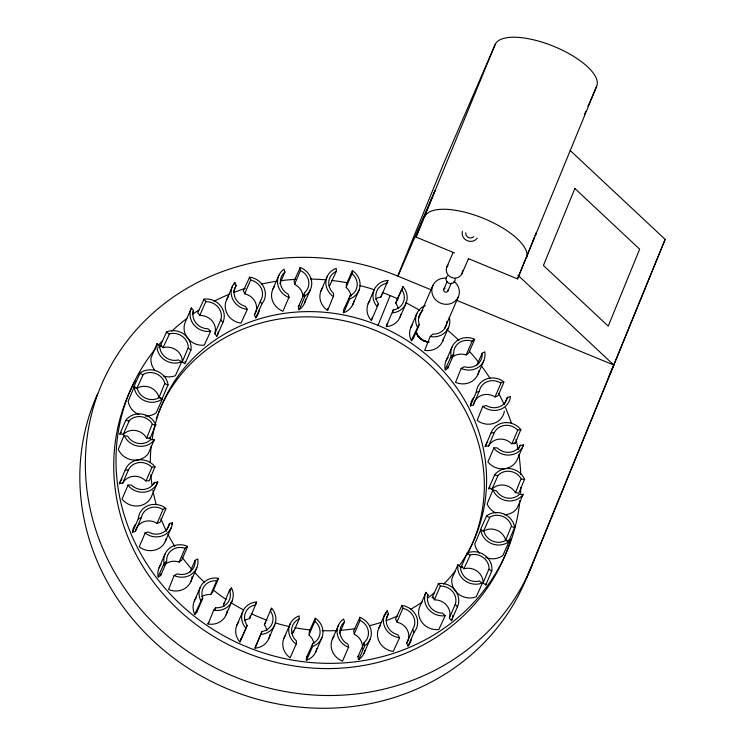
<?xml version="1.0" encoding="UTF-8"?>
<svg xmlns="http://www.w3.org/2000/svg" width="745" height="745" viewBox="0 0 745 745"><rect width="100%" height="100%" fill="white"/><g stroke="black" fill="none" stroke-linecap="round" stroke-linejoin="round"><path stroke-width="1.12" d="M154.886 370.349A17.321 16.045 23.4 0 1 151.039 357.786L157.055 343.631L159.747 346.174A14.416 13.354 23.4 0 0 178.465 359.937L181.715 361.753L175.392 375.685A17.321 16.045 23.4 0 1 163.853 376.16M182.274 361.893L182.292 361.344A14.416 13.354 23.4 0 0 163.574 347.58L160.315 345.764L166.638 331.832A17.321 16.045 23.4 0 1 184.006 334.226A17.321 16.045 23.4 0 1 190.999 349.731L184.974 363.886L182.274 361.893L188.252 347.561A14.416 13.354 23.4 0 0 169.534 333.807L163.015 347.747M483.105 582.99L483.123 582.432A14.416 13.354 23.4 0 0 464.405 568.677L461.146 566.861L467.469 552.92A17.321 16.045 23.4 0 1 484.837 555.323A17.321 16.045 23.4 0 1 491.83 570.828L485.805 584.983L483.105 582.99L489.083 568.659A14.416 13.354 23.4 0 0 470.365 554.904L463.846 568.845M132.387 532.619L138.365 518.455A17.321 16.045 23.4 0 1 148.404 505.473A17.321 16.045 23.4 0 1 165.725 508.22L162.512 509.291A14.416 13.354 23.4 0 0 141.485 517.16L135.422 531.483L132.405 532.237A17.321 16.045 23.4 0 1 135.171 524.741M166.74 529.946L169.497 523.586L172.505 522.832A17.321 16.045 23.4 0 1 162.466 535.813A17.321 16.045 23.4 0 1 145.145 533.075L139.185 546.849A17.321 16.045 23.4 0 0 166.237 538.607M470.337 406.165L476.316 392A17.321 16.045 23.4 0 1 486.355 379.028A17.321 16.045 23.4 0 1 503.685 381.766L500.463 382.837A14.416 13.354 23.4 0 0 479.435 390.706L473.373 405.029L470.356 405.783A17.321 16.045 23.4 0 1 473.746 397.495M291.947 633.334A14.416 13.354 23.4 0 1 292.711 632.924L293.446 630.605M322.911 287.477A17.321 16.045 23.4 0 0 327.297 310.274L327.865 308.421M296.482 644.276L296.361 640.775A14.416 13.354 23.4 0 1 298.671 619.151L299.192 618.909L299.145 615.91A17.321 16.045 23.4 0 0 288.809 628.668A17.321 16.045 23.4 0 0 296.137 644.053L290.178 657.826A17.321 16.045 23.4 0 1 285.782 635.019M333.602 296.724L333.481 293.223A14.416 13.354 23.4 0 1 335.79 271.599L336.312 271.357L336.265 268.358A17.321 16.045 23.4 0 0 325.938 281.116A17.321 16.045 23.4 0 0 333.266 296.501L327.642 310.497M306.223 660.377L306.549 657.258L313.03 643.242A14.416 13.354 23.4 0 0 315.34 621.619L314.893 621.237L315.563 618.341A17.321 16.045 23.4 0 1 322.892 633.716A17.321 16.045 23.4 0 1 312.555 646.483L306.595 660.256A17.321 16.045 23.4 0 0 316.783 648.495M313.98 643.68A14.416 13.354 23.4 0 0 309.38 635.392L309.259 631.89L315.219 618.117M343.343 312.826L343.678 309.706L350.159 295.69A14.416 13.354 23.4 0 0 352.469 274.067L352.012 273.685L352.683 270.789A17.321 16.045 23.4 0 1 360.012 286.173A17.321 16.045 23.4 0 1 349.684 298.931L343.715 312.704A17.321 16.045 23.4 0 0 353.912 300.952M351.1 296.128A14.416 13.354 23.4 0 0 346.5 287.84L346.388 284.339L352.348 270.565M312.183 646.604L312.509 643.475M349.303 299.052L349.638 295.933M157.055 343.631L156.999 344.013A17.321 16.045 23.4 0 0 163.993 359.518A17.321 16.045 23.4 0 0 181.361 361.912L181.715 361.753M457.886 564.729L457.83 565.11A17.321 16.045 23.4 0 0 464.824 580.606A17.321 16.045 23.4 0 0 482.183 583.009L479.296 581.035A14.416 13.354 23.4 0 1 460.578 567.271L457.886 564.729L451.87 578.884A17.321 16.045 23.4 0 0 458.864 594.389A17.321 16.045 23.4 0 0 476.223 596.782L482.546 582.851M485.805 584.983L485.861 584.601A17.321 16.045 23.4 0 0 485.964 583.596M135.422 531.483L135.516 530.934A14.416 13.354 23.4 0 1 135.73 530.123M169.497 523.586L169.394 524.135A14.416 13.354 23.4 0 1 148.367 531.995L144.828 532.815M473.373 405.029L473.475 404.479A14.416 13.354 23.4 0 1 473.95 402.868M482.779 406.36L483.095 406.621A17.321 16.045 23.4 0 0 500.426 409.359A17.321 16.045 23.4 0 0 510.465 396.377L507.345 397.681A14.416 13.354 23.4 0 1 486.317 405.55L482.779 406.36L477.135 420.394A17.321 16.045 23.4 0 0 504.384 411.166M193.532 310.525L193.365 311.056A14.416 13.354 23.4 0 0 207.957 328.75L210.649 331.283L204.288 345.121A17.321 16.045 23.4 0 1 187.926 338.565A17.321 16.045 23.4 0 1 185.3 322.091L191.428 307.974L193.532 310.525L192.61 312.649M214.802 333.695L214.97 333.164A14.416 13.354 23.4 0 0 200.377 315.47L197.686 312.937L204.037 299.099A17.321 16.045 23.4 0 1 220.408 305.655A17.321 16.045 23.4 0 1 223.034 322.129L216.907 336.246L214.802 333.695L220.93 319.391A14.416 13.354 23.4 0 0 206.337 301.697L203.646 299.155M428.058 594.92L427.891 595.451A14.416 13.354 23.4 0 0 442.483 613.144L445.184 615.677L438.824 629.516A17.321 16.045 23.4 0 1 422.452 622.96A17.321 16.045 23.4 0 1 419.835 606.486L425.954 592.368L428.058 594.92L427.146 597.043M449.337 618.08L449.505 617.558A14.416 13.354 23.4 0 0 434.912 599.865L432.212 597.332L438.572 583.493A17.321 16.045 23.4 0 1 454.944 590.049A17.321 16.045 23.4 0 1 457.56 606.523L451.442 620.641L449.337 618.08L455.465 603.785A14.416 13.354 23.4 0 0 440.872 586.091L438.181 583.549M119.265 483.859L125.356 469.722A17.321 16.045 23.4 0 1 138.738 459.842A17.321 16.045 23.4 0 1 154.979 466.715L149.251 480.814L145.564 480.721A14.416 13.354 23.4 0 0 122.804 483.03L119.396 483.496A17.321 16.045 23.4 0 1 121.957 479.175M157.754 481.931L157.633 482.285A17.321 16.045 23.4 0 1 144.241 492.166A17.321 16.045 23.4 0 1 128.01 485.293L122.04 499.075A17.321 16.045 23.4 0 0 138.281 505.948A17.321 16.045 23.4 0 0 151.663 496.058L157.754 481.931L154.215 482.76A14.416 13.354 23.4 0 1 131.455 485.07L127.767 484.976M485.116 446.683L491.197 432.547A17.321 16.045 23.4 0 1 504.579 422.666A17.321 16.045 23.4 0 1 520.82 429.539L515.093 443.638L511.405 443.545A14.416 13.354 23.4 0 0 488.646 445.855L485.237 446.329A17.321 16.045 23.4 0 1 486.597 443.629M523.595 444.756L523.474 445.119A17.321 16.045 23.4 0 1 510.092 454.999A17.321 16.045 23.4 0 1 493.851 448.127L487.891 461.9A17.321 16.045 23.4 0 0 504.123 468.773A17.321 16.045 23.4 0 0 517.514 458.892L523.595 444.756L520.066 445.585A14.416 13.354 23.4 0 1 497.297 447.894L493.609 447.801M238.791 621.898A17.321 16.045 23.4 0 0 239.76 641.818L247.172 625.455L246.837 624.981A14.416 13.354 23.4 0 1 255.004 604.968L255.582 604.875L256.354 602.007A17.321 16.045 23.4 0 0 242.74 611.608L236.78 625.381M244.984 620.268A14.416 13.354 23.4 0 1 249.044 618.75L249.622 618.648L250.394 615.78M370.107 300.328A17.321 16.045 23.4 0 0 371.075 320.257L372.528 317.668L372.183 317.193M375.554 299.155A14.416 13.354 23.4 0 1 380.36 297.18L380.928 297.087L381.71 294.219M240.039 642.115L247.172 625.455M378.488 303.885L377.035 306.474A17.321 16.045 23.4 0 1 374.055 290.038A17.321 16.045 23.4 0 1 387.67 280.437L386.897 283.305L386.32 283.407A14.416 13.354 23.4 0 0 378.153 303.411L378.488 303.885L371.345 320.555M397.709 276.022L443.759 163.257L495.136 44.532A54.888 20.646 22.2 0 1 554.094 46.479A54.888 20.646 22.2 0 1 596.643 86.327L517.514 278.881L468.363 258.636M377.994 325.379L390.175 295.56M454.469 252.918L416.008 237.078L434.95 190.701L397.97 276.162A233.455 216.301 23.4 0 0 100.324 387.53A233.455 216.301 23.4 0 0 234.414 676.674A233.455 216.301 23.4 0 0 532.051 565.306L665.145 239.396L570.111 150.397M416.008 237.078L495.136 44.532M269.159 637.627A17.321 16.045 23.4 0 1 255.19 648.169L261.933 631.527L262.51 631.434A14.416 13.354 23.4 0 0 270.677 611.421L270.342 610.947L271.785 608.358A17.321 16.045 23.4 0 1 274.775 624.794L268.805 638.567M266.906 630.829A14.416 13.354 23.4 0 0 264.717 625.204L264.373 624.72L265.825 622.131M400.978 314.111A17.321 16.045 23.4 0 1 386.506 326.608L387.279 323.74L387.856 323.647M398.063 308.421A14.416 13.354 23.4 0 0 396.023 303.634L396.871 300.272L403.101 286.797A17.321 16.045 23.4 0 1 406.081 303.234L400.121 317.007M254.79 648.197L261.933 631.527M402.831 286.499L401.993 289.861A14.416 13.354 23.4 0 1 393.816 309.864L393.248 309.967L392.466 312.835A17.321 16.045 23.4 0 0 406.081 303.234M517.514 278.881L534.295 237.767M97.502 393.984A233.455 216.301 23.4 0 0 225.493 687.998A233.455 216.301 23.4 0 0 526.538 578.055L665.145 239.396M133.727 387.13L139.986 373.115A17.321 16.045 23.4 0 1 157.167 371.196A17.321 16.045 23.4 0 1 168.053 384.671L162.14 398.836L158.89 397.001A14.416 13.354 23.4 0 0 137.322 388.117L134.025 386.888A17.321 16.045 23.4 0 1 134.864 386.301M145.396 416.073A17.321 16.045 23.4 0 0 156.245 412.767L162.512 398.743L158.918 397.765A14.416 13.354 23.4 0 1 137.35 388.881L134.1 387.046L128.177 401.21A17.321 16.045 23.4 0 0 139.073 414.686M136.838 388.415L143.282 374.344A14.416 13.354 23.4 0 1 164.85 383.228L159.03 397.551M119.731 434.233L125.905 420.152A17.321 16.045 23.4 0 1 141.727 414.043A17.321 16.045 23.4 0 1 155.77 424.576L149.95 438.712L146.365 437.715A14.416 13.354 23.4 0 0 123.419 434.316L119.945 433.925A17.321 16.045 23.4 0 1 121.277 432.389M158.843 347.738L159.756 345.624M123.037 434.726L129.379 420.543A14.416 13.354 23.4 0 1 152.325 423.942L146.644 438.228M124.108 435.257L118.297 449.393A17.321 16.045 23.4 0 0 132.331 459.935A17.321 16.045 23.4 0 0 148.153 453.817L154.336 439.736L150.648 439.652A14.416 13.354 23.4 0 1 127.702 436.253L124.257 435.62A17.321 16.045 23.4 0 0 138.3 446.153A17.321 16.045 23.4 0 0 154.113 440.044L154.336 439.736M122.552 483.524L128.764 469.257A14.416 13.354 23.4 0 1 151.524 466.938L155.211 467.031M199.79 315.489L205.75 301.716M145.973 481.14L151.933 467.366M226.508 299.984L232.468 286.21M233.939 284.618L234.852 282.504L236.221 285.447L233.474 291.807M153.554 484.38L154.466 482.266M255.488 312.919A14.416 13.354 23.4 0 0 245.226 293.968L243.28 290.895L249.649 277.159A17.321 16.045 23.4 0 1 263.898 287.421A17.321 16.045 23.4 0 1 261.97 303.746L255.758 317.808L254.39 314.856L260.666 300.617A14.416 13.354 23.4 0 0 251.186 280.195L249.24 277.121M244.649 293.847L250.609 280.064M236.221 285.447L235.914 285.912A14.416 13.354 23.4 0 0 245.384 306.335L247.331 309.408L240.97 323.144A17.321 16.045 23.4 0 1 227.458 298.205M135.99 529.322A14.416 13.354 23.4 0 1 156.543 523.064L157.046 523.39L163.015 509.608M157.046 523.39L160.082 522.254L166.042 508.472M272.912 289.06L278.872 275.287M171.611 524.573L172.523 522.45M165.288 541.475L171.248 527.702M279.878 283.743L284.925 272.093L284.059 269.159A17.321 16.045 23.4 0 0 277.717 284.208A17.321 16.045 23.4 0 0 288.883 297.488L282.923 311.261A17.321 16.045 23.4 0 1 274.449 286.462M159.048 567.848L165.008 554.075M161.143 564.403A17.321 16.045 23.4 0 0 158.098 576.807L164.142 563.416L166.666 560.994A14.416 13.354 23.4 0 1 184.527 548.106L185.086 548.292L187.293 546.262A17.321 16.045 23.4 0 0 170.065 547.836A17.321 16.045 23.4 0 0 164.058 563.034L164.142 563.416M158.182 577.189L160.752 575.326L166.722 561.553M302.898 296.538A14.416 13.354 23.4 0 0 295.067 284.543L293.996 281.144L300.347 267.502A17.321 16.045 23.4 0 1 311.522 280.781A17.321 16.045 23.4 0 1 305.171 295.83L299.211 309.603A17.321 16.045 23.4 0 0 305.58 299.63M294.536 284.283L300.496 270.51L299.965 267.362M165.241 564.337A14.416 13.354 23.4 0 1 178.567 561.879L179.126 562.075L185.086 548.292M174.125 575.522L174.498 575.689A17.321 16.045 23.4 0 0 191.735 574.116A17.321 16.045 23.4 0 0 197.742 558.918L195.078 560.398L195.125 560.957A14.416 13.354 23.4 0 1 177.263 573.846L174.125 575.522L168.538 589.472A17.321 16.045 23.4 0 0 191.735 578.781M179.126 562.075L181.706 560.212L187.666 546.439M298.885 309.818L298.345 306.679L304.742 292.534A14.416 13.354 23.4 0 0 301.027 270.77L300.496 270.51M304.398 303.485L310.358 289.703M190.031 572.058L195.078 560.398M190.822 581.659L196.782 567.886M320.937 290.978L327.297 276.283M336.312 271.357L329.83 285.372A14.416 13.354 23.4 0 0 329.076 285.782M194.222 601.28L200.191 587.498M196.28 597.816A17.321 16.045 23.4 0 0 194.715 614.187L202.603 597.769A14.416 13.354 23.4 0 1 216.078 580.737L216.665 580.783L218.21 578.25A17.321 16.045 23.4 0 0 202.24 584.033A17.321 16.045 23.4 0 0 200.675 600.414L200.861 600.759M194.901 614.532L196.838 612.083L202.808 598.3M201.746 596.689A14.416 13.354 23.4 0 1 210.109 594.519L210.705 594.566L216.665 580.783M210.705 594.566L212.651 592.107L218.611 578.334M346.053 287.458L352.012 273.685M227.178 610.891A17.321 16.045 23.4 0 1 208.106 624.031L213.666 610.174L216.199 607.762A14.416 13.354 23.4 0 0 229.674 590.738L229.469 590.198L231.602 588.094A17.321 16.045 23.4 0 1 230.037 604.465A17.321 16.045 23.4 0 1 214.066 610.248L213.666 610.174M214.69 609.838L215.612 607.715M352.692 304.779L359.053 290.084M224.161 606.179A14.416 13.354 23.4 0 0 223.714 604.512L229.469 590.198M230.037 590.925L231.416 587.74M226.126 614.774L232.086 601.001M368.095 303.82L374.055 290.038M380.928 297.087L388.071 280.418M249.622 618.648L256.764 601.988M395.688 303.159L401.648 289.386M386.106 326.627L393.248 309.967M264.373 624.72L271.515 608.06M410.774 327.614L416.734 313.841M418.904 317.77L432.966 285.288M412.227 324.96A17.321 16.045 23.4 0 0 411.268 340.521L419.156 324.103A14.416 13.354 23.4 0 1 422.89 310.265M411.445 340.875L413.391 338.416L419.351 324.634M283.808 638.53L290.178 623.835M446.767 267.185L453.128 252.49M293.223 632.682L299.192 618.909M443.815 289.284L447.242 281.359M447.885 290.997L451.312 283.081M446.944 321.281A14.416 13.354 23.4 0 1 432.752 334.095L430.219 336.507L424.659 350.364A17.321 16.045 23.4 0 0 443.564 338.221M462.03 273.573L468.391 258.878M308.924 635.01L314.893 621.237M444.607 328.582L458.212 297.153M442.679 341.108L448.639 327.334M315.563 652.331L321.924 637.636M446.087 360.729L452.047 346.956M448.173 357.293A17.321 16.045 23.4 0 0 445.128 369.697L451.172 356.296L453.696 353.875A14.416 13.354 23.4 0 1 471.557 340.987L472.125 341.182L474.332 339.143A17.321 16.045 23.4 0 0 457.095 340.726A17.321 16.045 23.4 0 0 451.088 355.914L451.172 356.296M445.212 370.069L447.792 368.216L453.752 354.434M332.503 638.912L338.463 625.13M339.469 633.595L344.516 621.935L343.65 619.011A17.321 16.045 23.4 0 0 337.308 634.06A17.321 16.045 23.4 0 0 348.483 647.331L342.514 661.113A17.321 16.045 23.4 0 1 334.039 636.304M451.638 357.786A14.416 13.354 23.4 0 1 465.597 354.769L466.165 354.955L472.125 341.182M461.155 368.403L461.528 368.579A17.321 16.045 23.4 0 0 478.765 366.996A17.321 16.045 23.4 0 0 484.771 351.808L482.108 353.288L482.164 353.847A14.416 13.354 23.4 0 1 464.303 366.736L461.155 368.403L455.567 382.353A17.321 16.045 23.4 0 0 478.942 370.665M466.165 354.955L468.735 353.093L474.695 339.32M362.489 646.39A14.416 13.354 23.4 0 0 354.667 634.395L353.596 630.987L359.937 617.354A17.321 16.045 23.4 0 1 371.112 630.624A17.321 16.045 23.4 0 1 364.761 645.682L358.801 659.455A17.321 16.045 23.4 0 0 364.976 650.469M354.126 634.135L360.086 620.352L359.556 617.214M584.322 114.795L585.691 111.638M587.973 106.358L596.643 86.327M477.061 364.938L482.108 353.288M532.843 240.84L534.193 237.711M477.852 374.539L483.812 360.766M358.475 659.67L357.945 656.522L364.333 642.386A14.416 13.354 23.4 0 0 360.627 620.622L360.086 620.352M363.998 653.328L369.958 639.555M378.758 628.296L384.718 614.513M385.267 615.053L387.102 610.807L388.471 613.759L386.18 619.058M408.055 640.449A14.416 13.354 23.4 0 0 397.476 622.28L395.53 619.207L401.9 605.471A17.321 16.045 23.4 0 1 416.148 615.733A17.321 16.045 23.4 0 1 414.22 632.049L408.009 646.111L406.64 643.168L412.916 628.929A14.416 13.354 23.4 0 0 403.436 608.497L401.49 605.424M396.899 622.15L402.859 608.376M475.049 400.614A14.416 13.354 23.4 0 1 494.503 396.61L495.006 396.936L500.966 383.154M495.006 396.936L498.032 395.8L504.002 382.027M388.471 613.759L388.164 614.215A14.416 13.354 23.4 0 0 397.634 634.647L399.581 637.72L393.22 651.456A17.321 16.045 23.4 0 1 380.276 625.67M504.235 404.554L507.447 397.132M488.394 446.348L494.606 432.081A14.416 13.354 23.4 0 1 517.365 429.772L521.062 429.865M434.326 599.883L440.286 586.101M488.524 488.878L494.708 474.788A17.321 16.045 23.4 0 1 510.53 468.679A17.321 16.045 23.4 0 1 524.573 479.221L518.753 493.358L515.168 492.361A14.416 13.354 23.4 0 0 492.221 488.962L488.748 488.571A17.321 16.045 23.4 0 1 490.08 487.034M491.84 489.372L498.182 475.189A14.416 13.354 23.4 0 1 521.128 478.588L515.447 492.864M511.815 443.973L517.775 430.2M504.356 514.758A17.321 16.045 23.4 0 0 516.956 508.463L523.139 494.382L519.451 494.298A14.416 13.354 23.4 0 1 496.505 490.899L492.911 489.903L487.09 504.039A17.321 16.045 23.4 0 0 495.956 513.007M482.425 530.719L480.357 529.872L486.615 515.847A17.321 16.045 23.4 0 1 503.797 513.929A17.321 16.045 23.4 0 1 514.683 527.404L508.723 541.187A17.321 16.045 23.4 0 0 508.537 540.172M485.693 557.418A17.321 16.045 23.4 0 0 502.875 555.5L509.133 541.475L505.538 540.497A14.416 13.354 23.4 0 1 483.971 531.613L480.73 529.779L474.807 543.943A17.321 16.045 23.4 0 0 479.454 553.2M518.473 449.328L520.308 445.091M505.65 540.283L511.48 525.961A14.416 13.354 23.4 0 0 489.912 517.077L483.468 531.148L483.952 530.85A14.416 13.354 23.4 0 1 505.52 539.734L507.727 541.14M608.311 377.799L613.833 365.05L517.952 275.259M526.538 578.055L532.051 565.306M191.428 307.974L191.26 308.318A17.321 16.045 23.4 0 0 193.886 324.792A17.321 16.045 23.4 0 0 210.258 331.348L210.649 331.283M216.907 336.246L217.065 335.902A17.321 16.045 23.4 0 0 218.164 332.028M425.954 592.368L425.795 592.713A17.321 16.045 23.4 0 0 428.422 609.187A17.321 16.045 23.4 0 0 444.784 615.743L445.184 615.677M451.442 620.641L451.6 620.296A17.321 16.045 23.4 0 0 452.28 618.397M254.39 314.856L254.697 314.399A14.416 13.354 23.4 0 0 255.116 313.673M406.64 643.168L406.947 642.702A14.416 13.354 23.4 0 0 407.738 641.221M523.139 494.382L522.915 494.689A17.321 16.045 23.4 0 1 507.103 500.798A17.321 16.045 23.4 0 1 493.06 490.266L492.911 489.903M207.706 623.947L209 622.308M223.509 603.971L224.804 602.342M234.852 282.504L234.6 282.783A17.321 16.045 23.4 0 0 232.673 299.108A17.321 16.045 23.4 0 0 246.93 309.371L247.331 309.408M255.758 317.808L256.01 317.519A17.321 16.045 23.4 0 0 259.279 310.237M387.102 610.807L386.851 611.096A17.321 16.045 23.4 0 0 384.923 627.411A17.321 16.045 23.4 0 0 399.18 637.683L399.581 637.72M408.009 646.111L408.26 645.822A17.321 16.045 23.4 0 0 411.342 639.536M284.925 272.093L284.497 272.447A14.416 13.354 23.4 0 0 288.203 294.219L289.274 297.618M298.345 306.679L298.773 306.316A14.416 13.354 23.4 0 0 299.388 305.72M344.516 621.935L344.088 622.298A14.416 13.354 23.4 0 0 347.794 644.071L348.865 647.47M357.945 656.522L358.373 656.159A14.416 13.354 23.4 0 0 358.978 655.572M162.512 398.743L162.214 398.985A17.321 16.045 23.4 0 1 145.033 400.912A17.321 16.045 23.4 0 1 134.147 387.428L134.1 387.046M509.133 541.475L508.835 541.717A17.321 16.045 23.4 0 1 491.663 543.645A17.321 16.045 23.4 0 1 480.767 530.161L480.73 529.779M306.549 657.258L307.07 657.015M160.315 345.764L160.678 345.606A17.321 16.045 23.4 0 1 161.665 345.252M461.146 566.861L461.509 566.703A17.321 16.045 23.4 0 1 462.496 566.34M138.346 518.837L141.382 517.7M476.297 392.382L479.333 391.255M255.973 645.31L256.541 645.207M432.212 597.332L432.612 597.267A17.321 16.045 23.4 0 1 433.674 597.173M125.225 470.076L128.513 469.75M491.076 432.91L494.354 432.575M260.75 634.414L261.16 634.395A17.321 16.045 23.4 0 0 274.775 624.794M429.064 342.011C423.207 341.713 417.759 337.522 416.045 331.888A13.95 12.926 23.4 0 0 428.356 341.936M427.872 341.881C422.722 341.154 417.992 337.476 416.297 332.521M125.691 420.459L128.997 420.953M152.604 424.445L155.919 424.939M494.494 475.105L497.8 475.589M521.407 479.091L524.722 479.584M430.219 336.507L430.619 336.591A17.321 16.045 23.4 0 0 449.254 317.351M397.97 276.162L431.262 289.87M455.959 300.039L613.833 365.05M139.688 373.357L142.798 374.642M164.99 383.777L168.1 385.053M486.317 516.089L489.428 517.375M511.61 526.51L514.73 527.786M166.275 331.981L168.975 333.965M188.234 348.12L190.934 350.103M467.106 553.079L469.806 555.062M489.065 569.217L491.765 571.201M245.999 628.342L245.729 628.044A17.321 16.045 23.4 0 1 242.74 611.608M220.762 319.912L222.867 322.464M455.297 604.307L457.402 606.858M515.093 443.638L514.86 443.322A17.321 16.045 23.4 0 0 514.171 442.502M240.877 638.754L241.212 639.229M417.414 327.092L417.228 326.748A17.321 16.045 23.4 0 1 425.33 305.543M260.35 301.082L261.719 304.025M412.609 629.385L413.969 632.337M149.95 438.712L149.81 438.349A17.321 16.045 23.4 0 0 149.354 437.399M413.186 337.876L413.391 338.416M196.643 611.543L196.838 612.083M304.314 292.897L304.845 296.044M363.905 642.749L364.435 645.887M447.792 368.216L447.736 367.648A14.416 13.354 23.4 0 1 447.717 366.801M160.752 575.326L160.706 574.768A14.416 13.354 23.4 0 1 160.678 573.92M487.165 442.8A17.321 16.045 23.4 0 1 487.798 441.999M362.442 648.085A14.416 13.354 23.4 0 1 362.34 648.914M164.012 565.502A14.416 13.354 23.4 0 1 164.608 564.906M192.024 576.77A17.321 16.045 23.4 0 1 191.912 577.785M269.811 634.665A17.321 16.045 23.4 0 1 269.448 636.658M452.802 615.407A17.321 16.045 23.4 0 1 452.522 617.419M474.267 402.095A14.416 13.354 23.4 0 1 474.63 401.341M185.16 361.483A17.321 16.045 23.4 0 1 185.133 362.498M228.017 297.367A17.321 16.045 23.4 0 1 228.641 296.566M453.901 281.238A13.95 12.926 23.4 0 1 453.305 302.461A13.95 12.926 23.4 0 1 432.268 293.93A13.95 12.926 23.4 0 1 446.488 278.23M415.999 331.991A14.006 13.037 39 0 0 419.603 338.202L422.666 340.474A14.006 12.851 13.1 0 0 428.906 342.16M455.13 278.965A4.656 4.312 23.4 0 1 448.974 283.258A4.656 4.312 23.4 0 1 447.428 275.883M448.024 290.112A2.207 2.049 23.4 0 1 446.171 292.198A2.207 2.049 23.4 0 1 443.722 290.513A2.207 2.049 23.4 0 1 445.165 288.138M473.82 236.64A4.656 4.312 23.4 0 1 465.727 232.84M462.58 270.742A8.27 7.664 23.4 0 1 451.694 277.55A8.27 7.664 23.4 0 1 448.052 265.155M477.238 238.121A8.27 7.664 23.4 0 1 467.106 240.626A8.27 7.664 23.4 0 1 462.347 231.369M468.95 551.039A170.046 157.549 23.4 0 1 466.929 554.95M156.18 419.025A170.046 157.549 23.4 0 1 376.691 330.948A170.046 157.549 23.4 0 1 469.443 550.052M509.012 545.079A204.754 189.714 23.4 0 1 239.806 650.078A204.754 189.714 23.4 0 1 135.134 381.002M511.014 538.896A204.754 189.714 23.4 0 1 509.357 544.055M155.23 424.324A170.046 157.549 23.4 0 1 385.472 328.601A170.046 157.549 23.4 0 1 459.32 565.623M455.353 570.931A170.046 157.549 23.4 0 1 443.61 584.192M434.633 592.508A170.046 157.549 23.4 0 1 427.667 598.105M422.219 602.044A170.046 157.549 23.4 0 1 410.784 609.233M397.672 615.919A170.046 157.549 23.4 0 1 386.059 620.65M381.729 622.159A170.046 157.549 23.4 0 1 369.594 625.688M354.871 628.678A170.046 157.549 23.4 0 1 340.074 630.354M336.926 630.549A170.046 157.549 23.4 0 1 322.175 630.689M310.553 629.944A170.046 157.549 23.4 0 1 294.787 627.7M289.572 626.638A170.046 157.549 23.4 0 1 275.129 622.867M267.017 620.185A170.046 157.549 23.4 0 1 251.214 613.694M243.559 609.904A170.046 157.549 23.4 0 1 230.624 602.435M226.163 599.52A170.046 157.549 23.4 0 1 213.349 590.021M204.53 582.376A170.046 157.549 23.4 0 1 194.11 571.89M191.996 569.534A170.046 157.549 23.4 0 1 181.929 556.99M174.796 546.411A170.046 157.549 23.4 0 1 167.988 534.37M166.452 531.287A170.046 157.549 23.4 0 1 160.976 518.706M156.282 504.71A170.046 157.549 23.4 0 1 152.921 490.424M151.999 484.883A170.046 157.549 23.4 0 1 150.835 474.872M150.313 462.626A170.046 157.549 23.4 0 1 151.207 446.013M152.073 439.438A170.046 157.549 23.4 0 1 154.951 425.395M519.926 500.677A204.754 189.714 23.4 0 1 245.831 646.464A204.754 189.714 23.4 0 1 155.5 348.735M158.285 345.382A204.754 189.714 23.4 0 1 161.888 341.285M171.844 331.134A204.754 189.714 23.4 0 1 186.948 318.376M192.303 314.474A204.754 189.714 23.4 0 1 198.729 310.153M214.132 301.259A204.754 189.714 23.4 0 1 229.367 294.201M233.539 292.543A204.754 189.714 23.4 0 1 245.245 288.445M261.672 284.031A204.754 189.714 23.4 0 1 276.246 281.321M280.772 280.688A204.754 189.714 23.4 0 1 295.635 279.347M310.628 279.058A204.754 189.714 23.4 0 1 325.658 279.831M331.432 280.409A204.754 189.714 23.4 0 1 347.142 282.783M359.677 285.521A204.754 189.714 23.4 0 1 374.083 289.647M382.185 292.45A204.754 189.714 23.4 0 1 398.035 298.978M405.764 302.694A204.754 189.714 23.4 0 1 419.826 310.46M446.814 329.597A204.754 189.714 23.4 0 1 458.911 340.428M469.341 351.23A204.754 189.714 23.4 0 1 478.942 362.703M481.717 366.354A204.754 189.714 23.4 0 1 490.154 378.59M498.703 393.341A204.754 189.714 23.4 0 1 504.132 404.526M505.492 407.617A204.754 189.714 23.4 0 1 511.433 423.374M515.968 439.476A204.754 189.714 23.4 0 1 517.989 449.254M518.883 454.72A204.754 189.714 23.4 0 1 520.755 474.453M520.82 487.603A204.754 189.714 23.4 0 1 520.559 493.069M424.892 216.562A54.888 20.646 22.2 0 1 483.84 218.508A54.888 20.646 22.2 0 1 526.389 258.357M536.447 232.496L535.161 235.662L536.447 232.496M574.87 188.504L543.44 265.481L608.218 326.152L639.648 249.165L574.87 188.504"/></g></svg>
